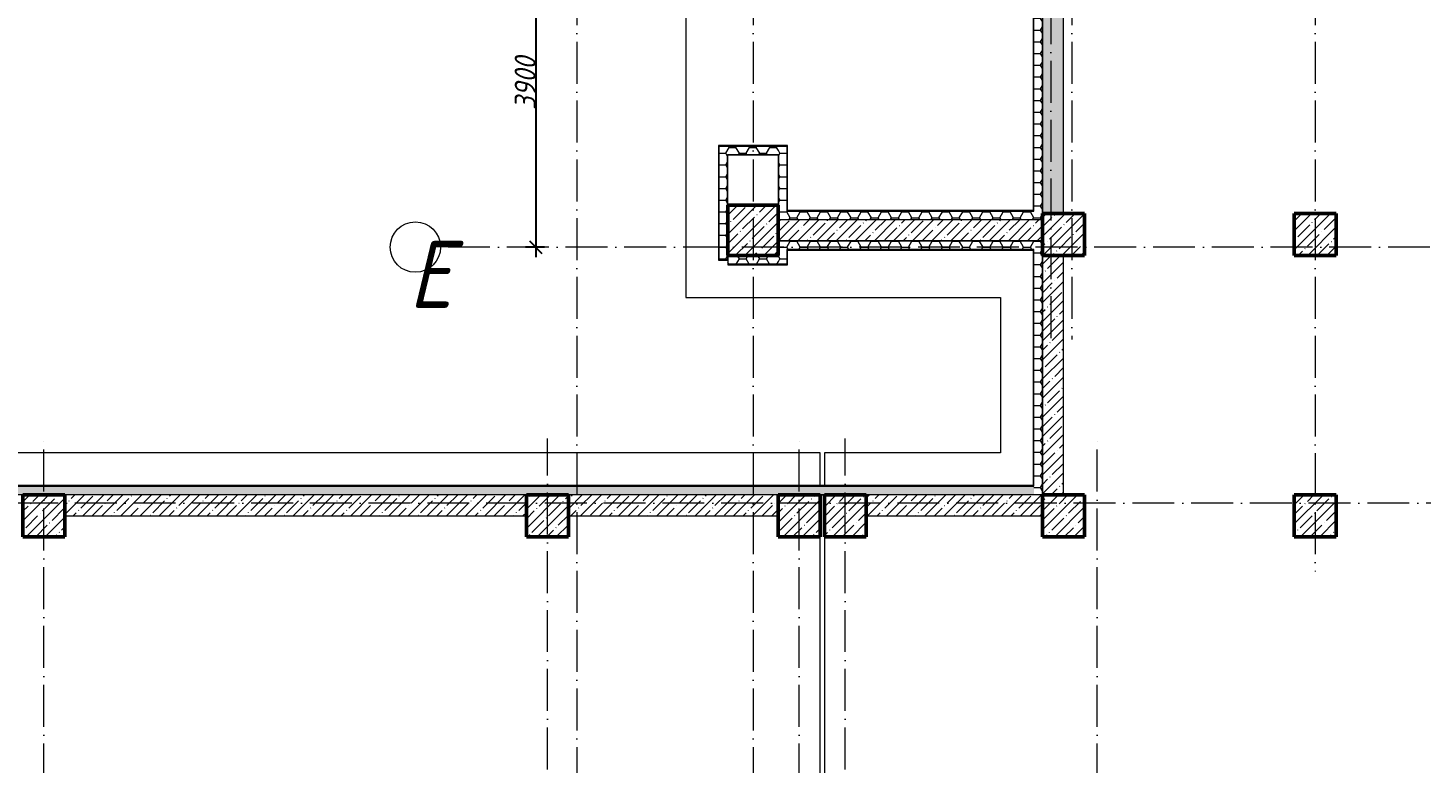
# Model space of a CAD drawing. Header units: millimetres. Extents: x -12989 to 629078, y -109036 to 555275.
# Drawn here: x 576048 to 592650, y 434414 to 443170 of the extents above; entities that cross this region are included whole.
import ezdxf

# ---------------------------------------------------------------- set-up
doc = ezdxf.new("R2010")
doc.units = ezdxf.units.MM
doc.linetypes.add('50_200_ШТРИХ_1Т_ш5_п1_п1_', pattern=[700, 500, -100, 0, -100])
for name, color, linetype, lineweight in [('A-____-____-DIMS', 7, 'Continuous', 9), ('A-FLOR-____-OTLN', 7, 'Continuous', 9), ('A-WALL-____-MCUT', 7, 'Continuous', 13), ('A-WALL-____-MCUT-1', 7, 'Continuous', 9), ('A-WALL-____-MCUT-3', 7, 'Continuous', 9), ('A-WALL-____-PATT-1', 7, 'Continuous', 9), ('A-WALL-FNSH-MCUT-1', 7, 'Continuous', 9), ('S-COLS-____-MCUT', 7, 'Continuous', 50), ('S-COLS-____-OTLN', 7, 'Continuous', 9), ('S-GRID-____-IDEN', 7, 'Continuous', 9), ('S-GRID-____-OTLN-1', 7, '50_200_ШТРИХ_1Т_ш5_п1_п1_', 9)]:
    doc.layers.add(name, color=color, linetype=linetype, lineweight=lineweight)
doc.styles.add('ISOCPEUR_I', font='isocpeui.ttf', dxfattribs={"width": 0.9, "height": 2.5})
doc.styles.add('ISOCPEUR_I_9', font='isocpeui.ttf', dxfattribs={"width": 0.9, "height": 250})
doc.dimstyles.new('ISO-2_5_0_9К_БОЛЬШОЙ_ОСИ', dxfattribs={"dimscale": 304.8, "dimtxt": 248.995294, "dimasz": 0.492126, "dimexe": 0.393701, "dimexo": 0, "dimgap": 0, "dimtad": 1, "dimdec": 0, "dimzin": 0, "dimdsep": 46, "dimtxsty": 'ISOCPEUR_I_9', "dimblk1": 'OBLIQUE', "dimblk2": 'OBLIQUE', "dimsah": 1, "dimcen": 0.09, "dimdle": 0.393701, "dimazin": 0, "dimtfac": 1, "dimtdec": 4, "dimtix": 1, "dimtmove": 0, "dimatfit": 3, "dimfxl": 1, "dimtvp": 1, "dimtolj": 1, "dimtzin": 0, "dimarcsym": 2})
pattern_1 = [(0, (513638.804, 428127.92), (120.968, 69.841), [80.645, -161.29]), (120, (513638.804, 428127.92), (-120.96808, 69.84086), [80.645, -161.29]), (60, (513638.804, 428127.92), (-8e-05, 139.68186), [0, -161.29, 80.645, 0])]
pattern_2 = [(45, (513638.8, 428127.92), (-114.04925, 114.04925), []), (45, (513752.85, 428127.92), (-114.04925, 114.04925), [201.612, -40.322, 3.353, -36.97])]

# ---------------------------------------------------------------- blocks, each defined once
blk = doc.blocks.new('BSC_Колонна _Прямоугольная - 500х500-V17-АР1_Кладочный план подвала в осях 1-64_А-ГГ')
at = {"layer": 'S-COLS-____-OTLN'}
h = blk.add_hatch(dxfattribs=at)
h.set_pattern_fill('FP_27', color=256, style=0, pattern_type=2)
h.set_pattern_definition([(45, (-77750, -12581.04), (-114.04925, 114.04925), []), (45, (-77635.95, -12581.04), (-114.04925, 114.04925), [201.613, -40.323, 3.353, -36.97])])
h.paths.add_polyline_path([(-250, -250), (250, -250), (250, 250), (-250, 250)], flags=0)
at = {"layer": 'S-COLS-____-MCUT'}
for p, q in [((250, 250), (-250, 250)), ((-250, 250), (-250, -250)), ((250, -250), (250, 250)), ((-250, -250), (250, -250))]:
    blk.add_line(p, q, dxfattribs=at)
blk = doc.blocks.new('BSC_Колонна _Прямоугольная - 600х600-V85-АР1_Кладочный план подвала в осях 1-64_А-ГГ')
at = {"layer": 'S-COLS-____-OTLN'}
h = blk.add_hatch(dxfattribs=at)
h.set_pattern_fill('FP_97', color=256, style=0, pattern_type=2)
h.set_pattern_definition([(45, (-71050, -12631.04), (-114.04925, 114.04925), []), (45, (-70935.95, -12631.04), (-114.04925, 114.04925), [201.613, -40.323, 3.353, -36.97])])
h.paths.add_polyline_path([(-300, -300), (300, -300), (300, 300), (-300, 300), (-300, 144)], flags=0)
at = {"layer": 'S-COLS-____-MCUT'}
for p, q in [((300, 300), (-300, 300)), ((-300, 300), (-300, -300)), ((300, -300), (300, 300)), ((-300, -300), (300, -300))]:
    blk.add_line(p, q, dxfattribs=at)
blk = doc.blocks.new('BSC_Колонна _Прямоугольная - 500х500-V105-АР1_Кладочный план подвала в осях 1-64_А-ГГ')
at = {"layer": 'S-COLS-____-OTLN'}
h = blk.add_hatch(dxfattribs=at)
h.set_pattern_fill('FP_117', color=256, style=0, pattern_type=2)
h.set_pattern_definition([(45, (-62600, -9231.04), (-114.04925, 114.04925), []), (45, (-62485.95, -9231.04), (-114.04925, 114.04925), [201.613, -40.323, 3.353, -36.97])])
h.paths.add_polyline_path([(-250, -250), (250, -250), (250, 250), (-250, 250)], flags=0)
at = {"layer": 'S-COLS-____-MCUT'}
for p, q in [((250, 250), (-250, 250)), ((-250, 250), (-250, -250)), ((250, -250), (250, 250)), ((-250, -250), (250, -250))]:
    blk.add_line(p, q, dxfattribs=at)
blk = doc.blocks.new('BSC_Колонна _Прямоугольная - 500х500-V106-АР1_Кладочный план подвала в осях 1-64_А-ГГ')
at = {"layer": 'S-COLS-____-OTLN'}
h = blk.add_hatch(dxfattribs=at)
h.set_pattern_fill('FP_118', color=256, style=0, pattern_type=2)
h.set_pattern_definition([(45, (-68600, -9231.04), (-114.04925, 114.04925), []), (45, (-68485.95, -9231.04), (-114.04925, 114.04925), [201.613, -40.323, 3.353, -36.97])])
h.paths.add_polyline_path([(-250, -250), (250, -250), (250, 250), (-250, 250)], flags=0)
at = {"layer": 'S-COLS-____-MCUT'}
for p, q in [((250, 250), (-250, 250)), ((-250, 250), (-250, -250)), ((250, -250), (250, 250)), ((-250, -250), (250, -250))]:
    blk.add_line(p, q, dxfattribs=at)
blk = doc.blocks.new('BSC_Колонна _Прямоугольная - 500х500-V123-АР1_Кладочный план подвала в осях 1-64_А-ГГ')
at = {"layer": 'S-COLS-____-OTLN'}
h = blk.add_hatch(dxfattribs=at)
h.set_pattern_fill('FP_138', color=256, style=0, pattern_type=2)
h.set_pattern_definition([(45, (-72150, -9231.04), (-114.04925, 114.04925), []), (45, (-72035.95, -9231.04), (-114.04925, 114.04925), [201.613, -40.323, 3.353, -36.97])])
h.paths.add_polyline_path([(-250, -250), (250, -250), (250, 250), (-250, 250)], flags=0)
at = {"layer": 'S-COLS-____-MCUT'}
for p, q in [((250, 250), (-250, 250)), ((-250, 250), (-250, -250)), ((250, -250), (250, 250)), ((-250, -250), (250, -250))]:
    blk.add_line(p, q, dxfattribs=at)
blk = doc.blocks.new('BSC_Колонна _Прямоугольная - 500х500-V124-АР1_Кладочный план подвала в осях 1-64_А-ГГ')
at = {"layer": 'S-COLS-____-OTLN'}
h = blk.add_hatch(dxfattribs=at)
h.set_pattern_fill('FP_139', color=256, style=0, pattern_type=2)
h.set_pattern_definition([(45, (-71600, -9231.04), (-114.04925, 114.04925), []), (45, (-71485.95, -9231.04), (-114.04925, 114.04925), [201.613, -40.323, 3.353, -36.97])])
h.paths.add_polyline_path([(-250, -250), (250, -250), (250, 250), (-250, 250)], flags=0)
at = {"layer": 'S-COLS-____-MCUT'}
for p, q in [((250, 250), (-250, 250)), ((-250, 250), (-250, -250)), ((250, -250), (250, 250)), ((-250, -250), (250, -250))]:
    blk.add_line(p, q, dxfattribs=at)
blk = doc.blocks.new('BSC_Колонна _Прямоугольная - 500х500-V144-АР1_Кладочный план подвала в осях 1-64_А-ГГ')
at = {"layer": 'S-COLS-____-OTLN'}
h = blk.add_hatch(dxfattribs=at)
h.set_pattern_fill('FP_160', color=256, style=0, pattern_type=2)
h.set_pattern_definition([(45, (-74750, -12581.04), (-114.04925, 114.04925), []), (45, (-74635.95, -12581.04), (-114.04925, 114.04925), [201.613, -40.323, 3.353, -36.97])])
h.paths.add_polyline_path([(-250, -250), (250, -250), (250, 250), (-250, 250), (-250, 194)], flags=0)
at = {"layer": 'S-COLS-____-MCUT'}
for p, q in [((250, 250), (-250, 250)), ((-250, 250), (-250, -250)), ((250, -250), (250, 250)), ((-250, -250), (250, -250))]:
    blk.add_line(p, q, dxfattribs=at)
blk = doc.blocks.new('BSC_Колонна _Прямоугольная - 500х500-V150-АР1_Кладочный план подвала в осях 1-64_А-ГГ')
at = {"layer": 'S-COLS-____-OTLN'}
h = blk.add_hatch(dxfattribs=at)
h.set_pattern_fill('FP_168', color=256, style=0, pattern_type=2)
h.set_pattern_definition([(45, (-77750, -9231.04), (-114.04925, 114.04925), []), (45, (-77635.95, -9231.04), (-114.04925, 114.04925), [201.613, -40.323, 3.353, -36.97])])
h.paths.add_polyline_path([(-250, -250), (250, -250), (250, 250), (-250, 250)], flags=0)
at = {"layer": 'S-COLS-____-MCUT'}
for p, q in [((250, 250), (-250, 250)), ((-250, 250), (-250, -250)), ((250, -250), (250, 250)), ((-250, -250), (250, -250))]:
    blk.add_line(p, q, dxfattribs=at)
blk = doc.blocks.new('BSC_Колонна _Прямоугольная - 500х500-V151-АР1_Кладочный план подвала в осях 1-64_А-ГГ')
at = {"layer": 'S-COLS-____-OTLN'}
h = blk.add_hatch(dxfattribs=at)
h.set_pattern_fill('FP_169', color=256, style=0, pattern_type=2)
h.set_pattern_definition([(45, (-74750, -9231.04), (-114.04925, 114.04925), []), (45, (-74635.95, -9231.04), (-114.04925, 114.04925), [201.613, -40.323, 3.353, -36.97])])
h.paths.add_polyline_path([(-250, -250), (250, -250), (250, 250), (-250, 250)], flags=0)
at = {"layer": 'S-COLS-____-MCUT'}
for p, q in [((250, 250), (-250, 250)), ((-250, 250), (-250, -250)), ((250, -250), (250, 250)), ((-250, -250), (250, -250))]:
    blk.add_line(p, q, dxfattribs=at)
blk = doc.blocks.new('Ось сетки - Круг_Ø6_00__ISO-2_5_0_9K_-25732049-АР1_Кладочный план подвала в осях 1-64_А-ГГ')
at = {"layer": 'S-GRID-____-IDEN'}
blk.add_circle((0, 0), 3, dxfattribs=at)
blk = doc.blocks.new('_Oblique')
at = {"color": 0, "linetype": 'ByBlock', "lineweight": -2}
blk.add_line((-0.5, -0.5), (0.5, 0.5), dxfattribs=at)
blk = doc.blocks.new('*D6459')
at = {"layer": 'A-____-____-DIMS', "color": 0, "lineweight": -2, "transparency": 16777216}
for p, q in [((582205, 444459), (581979, 444459)), ((582099, 444579), (582099, 440439)), ((582205, 440559), (581979, 440559))]:
    blk.add_line(p, q, dxfattribs=at)
at = {"layer": 'Defpoints', "color": 0, "transparency": 16777216}
for p in [(582205, 444459), (582099, 440559), (582205, 440559)]:
    blk.add_point(p, dxfattribs=at)
at = {"layer": 'A-____-____-DIMS', "color": 0, "lineweight": -2, "transparency": 16777216, "xscale": 150, "yscale": 150, "zscale": 150}
for p, rotation in [((582099, 444459), 90), ((582099, 440559), 270)]:
    blk.add_blockref('_Oblique', p, dxfattribs=dict(at, rotation=rotation))
at = {"layer": 'A-____-____-DIMS', "color": 0, "transparency": 16777216, "insert": (581974, 442509), "char_height": 250, "width": 758.48, "attachment_point": 5, "rotation": 90, "style": 'ISOCPEUR_I_9'}
blk.add_mtext('\\A1;3900', dxfattribs=at)

msp = doc.modelspace()

# ---------------------------------------------------------------- hatches: boundary and pattern name
at = {"layer": 'A-WALL-____-PATT-1'}
h = msp.add_hatch(dxfattribs=at)
h.set_pattern_fill('FP_1', color=256, style=0, pattern_type=2)
h.set_pattern_definition(pattern_2)
h.paths.add_polyline_path([(588138.8036, 440958.9591), (588388.8036, 440958.9591), (588388.8036, 470558.9591), (588138.8036, 470558.9591), (588138.8036, 442622.6694)], flags=0)
h = msp.add_hatch(dxfattribs=at)
h.set_pattern_fill('FP_91', color=256, style=0, pattern_type=2)
h.set_pattern_definition(pattern_1)
h.paths.add_polyline_path([(588136.8036, 440985.9591), (588138.8036, 440985.9591), (588138.8036, 440993.9591), (588136.8036, 440993.9591), (588136.8036, 446573.9591), (588138.8036, 446573.9591), (588138.8036, 446581.9591), (588036.8036, 446581.9591), (588036.8036, 440985.9591)], flags=0)
h = msp.add_hatch(dxfattribs=at)
h.set_pattern_fill('FP_91', color=256, style=0, pattern_type=2)
h.set_pattern_definition(pattern_1)
h.paths.add_polyline_path([(584990.8036, 441660.9591), (584990.8036, 441760.9591), (584286.8036, 441760.9591), (584286.8036, 441660.9591), (584988.8036, 441660.9591)], flags=0)
h = msp.add_hatch(dxfattribs=at)
h.set_pattern_fill('FP_91', color=256, style=0, pattern_type=2)
h.set_pattern_definition(pattern_1)
h.paths.add_polyline_path([(584386.8036, 440403.9591), (584386.8036, 441660.9591), (584286.8036, 441660.9591), (584286.8036, 440403.9591), (584323.5648, 440403.9591)], flags=0)
h = msp.add_hatch(dxfattribs=at)
h.set_pattern_fill('FP_91', color=256, style=0, pattern_type=2)
h.set_pattern_definition(pattern_1)
h.paths.add_polyline_path([(585090.8036, 440885.9591), (585090.8036, 441760.9591), (584990.8036, 441760.9591), (584990.8036, 440885.9591)], flags=0)
h = msp.add_hatch(dxfattribs=at)
h.set_pattern_fill('FP_91', color=256, style=0, pattern_type=2)
h.set_pattern_definition(pattern_1)
h.paths.add_polyline_path([(585098.8036, 440883.9591), (585098.8036, 440885.9591), (588136.8036, 440885.9591), (588136.8036, 440985.9591), (585090.8036, 440985.9591), (585090.8036, 440883.9591)], flags=0)
h = msp.add_hatch(dxfattribs=at)
h.set_pattern_fill('FP_1', color=256, style=0, pattern_type=2)
h.set_pattern_definition(pattern_2)
h.paths.add_polyline_path([(588138.8036, 440633.9591), (588138.8036, 440883.9591), (584988.8036, 440883.9591), (584988.8036, 440633.9591), (587858.5713, 440633.9591)], flags=0)
h = msp.add_hatch(dxfattribs=at)
h.set_pattern_fill('FP_91', color=256, style=0, pattern_type=2)
h.set_pattern_definition(pattern_1)
h.paths.add_polyline_path([(584990.8036, 440356.9591), (585090.8036, 440356.9591), (585090.8036, 440631.9591), (584990.8036, 440631.9591), (584990.8036, 440456.9591)], flags=0)
h = msp.add_hatch(dxfattribs=at)
h.set_pattern_fill('FP_91', color=256, style=0, pattern_type=2)
h.set_pattern_definition(pattern_1)
h.paths.add_polyline_path([(587858.5713, 440531.9591), (588136.8036, 440531.9591), (588136.8036, 440631.9591), (585098.8036, 440631.9591), (585098.8036, 440633.9591), (585090.8036, 440633.9591), (585090.8036, 440531.9591), (586091.068, 440531.9591)], flags=0)
h = msp.add_hatch(dxfattribs=at)
h.set_pattern_fill('FP_91', color=256, style=0, pattern_type=2)
h.set_pattern_definition(pattern_1)
h.paths.add_polyline_path([(588036.8036, 437610.9591), (588136.8036, 437610.9591), (588136.8036, 440523.9591), (588138.8036, 440523.9591), (588138.8036, 440531.9591), (588036.8036, 440531.9591), (588036.8036, 437710.9591)], flags=0)
h = msp.add_hatch(dxfattribs=at)
h.set_pattern_fill('FP_91', color=256, style=0, pattern_type=2)
h.set_pattern_definition(pattern_1)
h.paths.add_polyline_path([(584388.8036, 440356.9591), (584990.8036, 440356.9591), (584990.8036, 440456.9591), (584388.8036, 440456.9591)], flags=0)
h = msp.add_hatch(dxfattribs=at)
h.set_pattern_fill('FP_1', color=256, style=0, pattern_type=2)
h.set_pattern_definition(pattern_2)
h.paths.add_polyline_path([(588388.8036, 437608.9591), (588388.8036, 440458.9591), (588138.8036, 440458.9591), (588138.8036, 437608.9591)], flags=0)
h = msp.add_hatch(dxfattribs=at)
h.set_pattern_fill('FP_91', color=256, style=0, pattern_type=2)
h.set_pattern_definition(pattern_1)
h.paths.add_polyline_path([(588028.8036, 437608.9591), (588036.8036, 437608.9591), (588036.8036, 437710.9591), (537190.8036, 437710.9591), (537190.8036, 437610.9591), (588028.8036, 437610.9591)], flags=0)
h = msp.add_hatch(dxfattribs=at)
h.set_pattern_fill('FP_1', color=256, style=0, pattern_type=2)
h.set_pattern_definition(pattern_2)
h.paths.add_polyline_path([(581988.8036, 437358.9591), (581988.8036, 437608.9591), (576488.8036, 437608.9591), (576488.8036, 437358.9591), (577253.5519, 437358.9591)], flags=0)
h = msp.add_hatch(dxfattribs=at)
h.set_pattern_fill('FP_1', color=256, style=0, pattern_type=2)
h.set_pattern_definition(pattern_2)
h.paths.add_polyline_path([(584988.8036, 437358.9591), (584988.8036, 437608.9591), (582488.8036, 437608.9591), (582488.8036, 437358.9591), (584323.5648, 437358.9591)], flags=0)
h = msp.add_hatch(dxfattribs=at)
h.set_pattern_fill('FP_1', color=256, style=0, pattern_type=2)
h.set_pattern_definition(pattern_2)
h.paths.add_polyline_path([(587858.5713, 437358.9591), (588138.8036, 437358.9591), (588138.8036, 437608.9591), (586038.8036, 437608.9591), (586038.8036, 437358.9591)], flags=0)

# ---------------------------------------------------------------- linework, layer by layer
at = {"layer": 'A-FLOR-____-OTLN'}
for p, q in [((583888.8036, 471558.9591), (583888.8036, 439958.9591)), ((583888.8036, 439958.9591), (587638.8036, 439958.9591)), ((587638.8036, 439958.9591), (587638.8036, 438108.9591)), ((585488.8036, 438108.9591), (551988.8036, 438108.9591)), ((585488.8036, 437718.9591), (585488.8036, 438108.9591)), ((585538.8036, 438108.9591), (585538.8036, 437718.9591)), ((587638.8036, 438108.9591), (585538.8036, 438108.9591)), ((585488.8036, 434208.9591), (585488.8036, 437108.9591)), ((585538.8036, 437108.9591), (585538.8036, 434208.9591))]:
    msp.add_line(p, q, dxfattribs=at)
at = {"layer": 'A-WALL-____-MCUT'}
for p, q in [((588028.8036, 446573.9591), (588028.8036, 440993.9591)), ((588036.8036, 440985.9591), (588036.8036, 446581.9591)), ((585098.8036, 441768.9591), (584278.8036, 441768.9591)), ((584278.8036, 441768.9591), (584278.8036, 440403.9591)), ((584286.8036, 441760.9591), (585090.8036, 441760.9591)), ((584286.8036, 440403.9591), (584286.8036, 441760.9591)), ((585090.8036, 441760.9591), (585090.8036, 440985.9591)), ((585098.8036, 440993.9591), (585098.8036, 441768.9591)), ((585090.8036, 440985.9591), (588036.8036, 440985.9591)), ((588028.8036, 440993.9591), (585098.8036, 440993.9591)), ((585090.8036, 440531.9591), (585090.8036, 440356.9591)), ((588036.8036, 440531.9591), (585090.8036, 440531.9591)), ((585098.8036, 440348.9591), (585098.8036, 440523.9591)), ((585098.8036, 440523.9591), (588028.8036, 440523.9591)), ((588028.8036, 440523.9591), (588028.8036, 437718.9591)), ((588036.8036, 437710.9591), (588036.8036, 440531.9591)), ((584278.8036, 440403.9591), (584286.8036, 440403.9591)), ((584388.8036, 440356.9591), (584388.8036, 440348.9591)), ((585090.8036, 440356.9591), (584388.8036, 440356.9591)), ((584388.8036, 440348.9591), (585098.8036, 440348.9591)), ((537290.8036, 437710.9591), (588036.8036, 437710.9591)), ((588028.8036, 437718.9591), (537298.8036, 437718.9591))]:
    msp.add_line(p, q, dxfattribs=at)
at = {"layer": 'A-WALL-____-MCUT-1'}
for p, q in [((588388.8036, 440958.9591), (588388.8036, 470558.9591)), ((588138.8036, 446683.9591), (588138.8036, 440958.9591)), ((588138.8036, 440883.9591), (584988.8036, 440883.9591)), ((584988.8036, 440633.9591), (588138.8036, 440633.9591)), ((588138.8036, 440458.9591), (588138.8036, 437608.9591)), ((588388.8036, 437608.9591), (588388.8036, 440458.9591)), ((581988.8036, 437608.9591), (576488.8036, 437608.9591)), ((584988.8036, 437608.9591), (582488.8036, 437608.9591)), ((588138.8036, 437608.9591), (586038.8036, 437608.9591)), ((576488.8036, 437358.9591), (581988.8036, 437358.9591)), ((582488.8036, 437358.9591), (584988.8036, 437358.9591)), ((586038.8036, 437358.9591), (588138.8036, 437358.9591))]:
    msp.add_line(p, q, dxfattribs=at)
at = {"layer": 'A-WALL-____-MCUT-3'}
for p, q in [((588136.8036, 440883.9591), (588136.8036, 446683.9591)), ((584386.8036, 441660.9591), (584990.8036, 441660.9591)), ((584386.8036, 440403.9591), (584386.8036, 441660.9591)), ((584990.8036, 441660.9591), (584990.8036, 440883.9591)), ((588138.8036, 440985.9591), (588136.8036, 440985.9591)), ((584988.8036, 440885.9591), (588138.8036, 440885.9591)), ((585090.8036, 440883.9591), (585090.8036, 440885.9591)), ((588138.8036, 440631.9591), (584988.8036, 440631.9591)), ((584990.8036, 440633.9591), (584990.8036, 440456.9591)), ((585090.8036, 440631.9591), (585090.8036, 440633.9591)), ((588136.8036, 437608.9591), (588136.8036, 440633.9591)), ((588136.8036, 440531.9591), (588138.8036, 440531.9591)), ((584286.8036, 440403.9591), (584386.8036, 440403.9591)), ((584388.8036, 440456.9591), (584388.8036, 440356.9591)), ((584990.8036, 440456.9591), (584388.8036, 440456.9591)), ((537188.8036, 437610.9591), (588138.8036, 437610.9591)), ((588036.8036, 437610.9591), (588036.8036, 437608.9591))]:
    msp.add_line(p, q, dxfattribs=at)
at = {"layer": 'A-WALL-FNSH-MCUT-1'}
for p, q in [((584388.8036, 441658.9591), (584988.8036, 441658.9591)), ((584388.8036, 441058.9591), (584388.8036, 441658.9591)), ((584988.8036, 441658.9591), (584988.8036, 441058.9591)), ((584386.8036, 440403.9591), (584388.8036, 440403.9591)), ((584388.8036, 440458.9591), (584388.8036, 440456.9591)), ((585488.8036, 437608.9591), (585538.8036, 437608.9591))]:
    msp.add_line(p, q, dxfattribs=at)
at = {"layer": 'S-GRID-____-OTLN-1'}
for p, q in [((582588.8036, 478008.8768), (582588.8036, 423645.3108)), ((584688.8036, 478008.8768), (584688.8036, 423835.7043)), ((588488.8036, 478008.8768), (588488.8036, 439458.9591)), ((591388.8036, 478008.8768), (591388.8036, 436697.8168)), ((588238.8036, 477781.0359), (588238.8036, 439458.9591)), ((603957.5909, 440558.9591), (580965.574, 440558.9591)), ((576238.8036, 423645.3108), (576238.8036, 438278.4565)), ((582238.8036, 423835.7043), (582238.8036, 438278.4565)), ((585238.8036, 423645.3108), (585238.8036, 438278.4565)), ((585788.8036, 423835.7043), (585788.8036, 438278.4565)), ((588788.8036, 423645.3108), (588788.8036, 438278.4565)), ((617713.2102, 437508.9591), (509176.2739, 437508.9591))]:
    msp.add_line(p, q, dxfattribs=at)

# ---------------------------------------------------------------- block references
at = {"layer": 'S-COLS-____-OTLN'}
for name, p in [('BSC_Колонна _Прямоугольная - 600х600-V85-АР1_Кладочный план подвала в осях 1-64_А-ГГ', (584688.8036, 440758.9591)), ('BSC_Колонна _Прямоугольная - 500х500-V144-АР1_Кладочный план подвала в осях 1-64_А-ГГ', (588388.8036, 440708.9591)), ('BSC_Колонна _Прямоугольная - 500х500-V17-АР1_Кладочный план подвала в осях 1-64_А-ГГ', (591388.8036, 440708.9591)), ('BSC_Колонна _Прямоугольная - 500х500-V105-АР1_Кладочный план подвала в осях 1-64_А-ГГ', (576238.8036, 437358.9591)), ('BSC_Колонна _Прямоугольная - 500х500-V106-АР1_Кладочный план подвала в осях 1-64_А-ГГ', (582238.8036, 437358.9591)), ('BSC_Колонна _Прямоугольная - 500х500-V124-АР1_Кладочный план подвала в осях 1-64_А-ГГ', (585238.8036, 437358.9591)), ('BSC_Колонна _Прямоугольная - 500х500-V123-АР1_Кладочный план подвала в осях 1-64_А-ГГ', (585788.8036, 437358.9591)), ('BSC_Колонна _Прямоугольная - 500х500-V151-АР1_Кладочный план подвала в осях 1-64_А-ГГ', (588388.8036, 437358.9591)), ('BSC_Колонна _Прямоугольная - 500х500-V150-АР1_Кладочный план подвала в осях 1-64_А-ГГ', (591388.8036, 437358.9591))]:
    msp.add_blockref(name, p, dxfattribs=at)
at = {"layer": 'S-GRID-____-IDEN', "xscale": 99.99999999999993, "yscale": 99.99999999999993, "zscale": 99.99999999999993, "rotation": 89.9999999999998}
msp.add_blockref('Ось сетки - Круг_Ø6_00__ISO-2_5_0_9K_-25732049-АР1_Кладочный план подвала в осях 1-64_А-ГГ', (580665.574, 440558.9591), dxfattribs=at)

# ---------------------------------------------------------------- texts
at = {"layer": 'S-GRID-____-IDEN', "insert": (580581.7535, 440635.035), "char_height": 800, "width": 202.02525, "attachment_point": 1, "style": 'ISOCPEUR_I'}
msp.add_mtext('\\fISOCPEUR|b0|i1|c204|p34|;\\W.9;Е', dxfattribs=at)

# ---------------------------------------------------------------- dimensions: what is measured, and where the dimension line sits
at = {"layer": 'A-____-____-DIMS'}
dim = msp.add_linear_dim(base=(582099.1615, 440558.9591), p1=(582205.2276, 444458.9591), p2=(582205.2276, 440558.9591), angle=90, dimstyle='ISO-2_5_0_9К_БОЛЬШОЙ_ОСИ', override={"dimtxt": 400, "dimpost": '<>', "dimfxl": 3900}, dxfattribs=at)
dim.commit()
dim.dimension.update_dxf_attribs({"geometry": '*D6459', "text_midpoint": (581974.1615, 442508.9591)})

doc.saveas('drawing.dxf')
